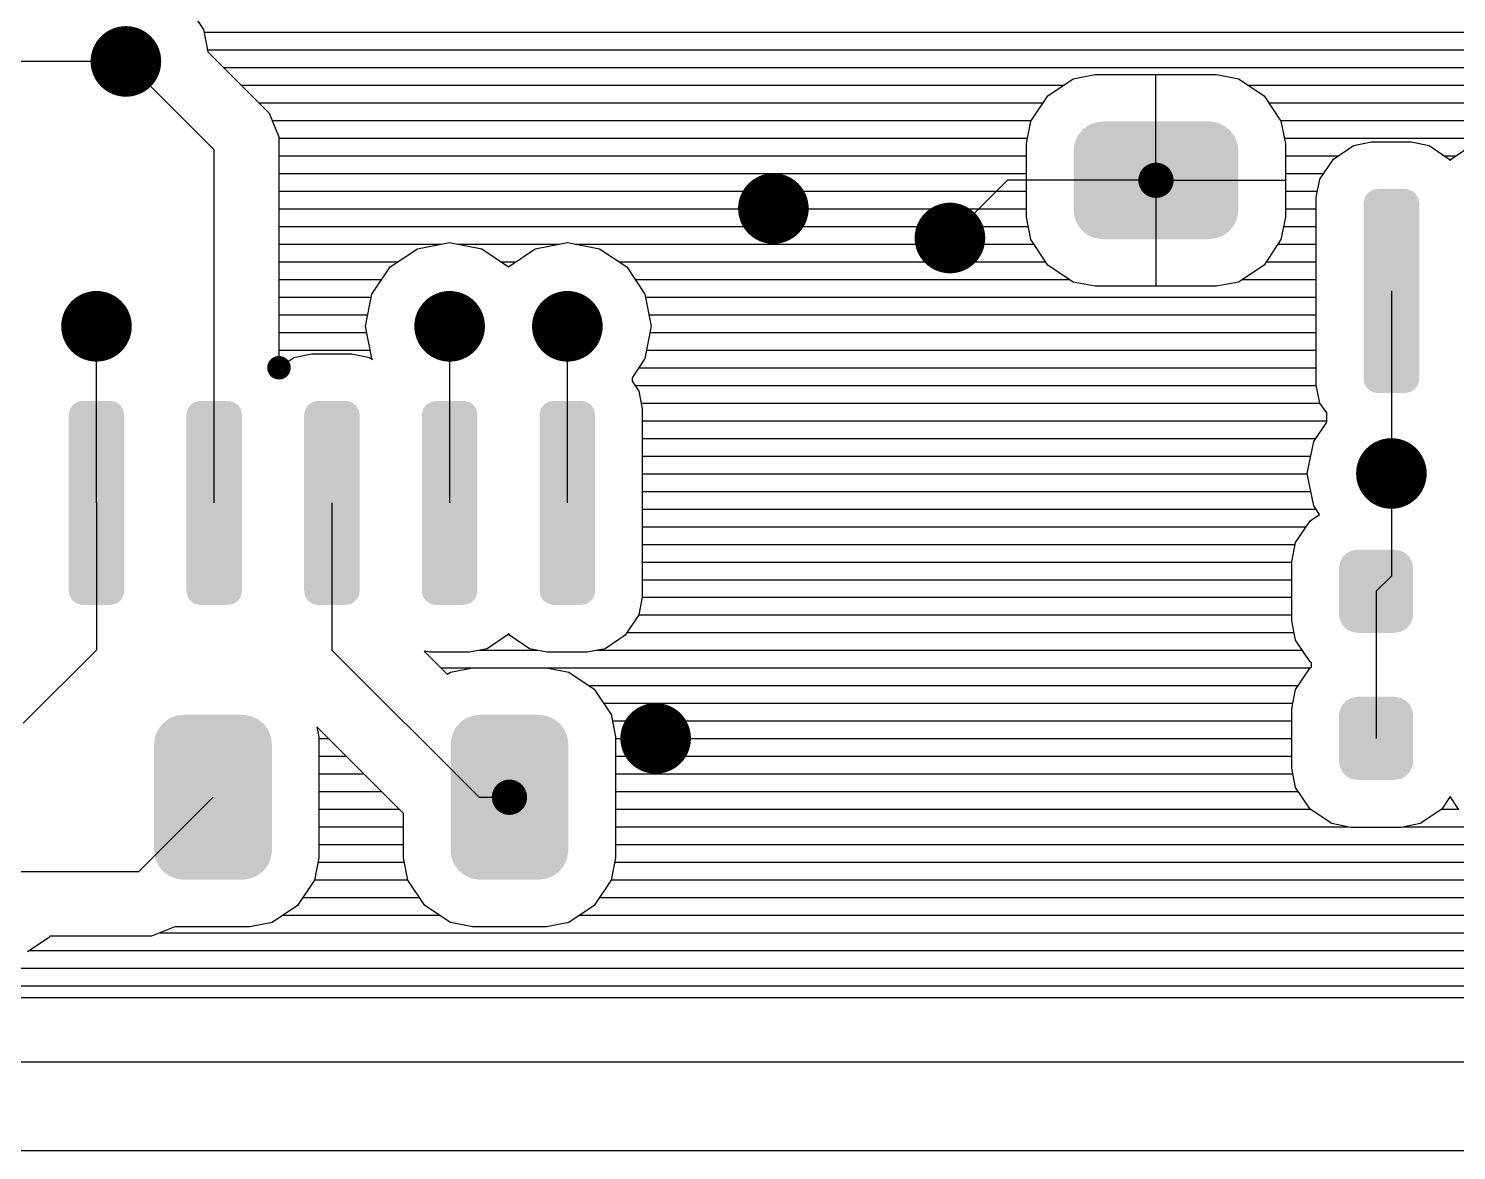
# Model space of a CAD drawing. Extents: x 295 to 953, y 10 to 290.
# Drawn here: x 733.17 to 768.6, y 78 to 105.83 of the extents above; entities that cross this region are included whole.
import ezdxf

# ---------------------------------------------------------------- set-up
doc = ezdxf.new("R2010")
doc.units = 0
doc.header["$LTSCALE"] = 5
doc.header["$MEASUREMENT"] = 0
doc.layers.get('0').update_dxf_attribs({"linetype": 'CONTINUOUS', "lineweight": 25})
doc.layers.add('DV-PEI-A6_TOP', color=5, linetype='CONTINUOUS')

msp = doc.modelspace()

# ---------------------------------------------------------------- linework, layer by layer
for points, const_width in [([(735.147, 105.019, 1), (736.023, 105.019, 1)], 0.876), ([(760.925, 102.069, 1), (761.363, 102.069, 1)], 0.438), ([(751.213, 101.368, 1), (752.089, 101.368, 1)], 0.876), ([(755.594, 100.638, 1), (756.47, 100.638, 1)], 0.876), ([(734.417, 98.447, 1), (735.293, 98.447, 1)], 0.876), ([(743.18, 98.447, 1), (744.056, 98.447, 1)], 0.876), ([(746.101, 98.447, 1), (746.977, 98.447, 1)], 0.876), ([(739.237, 97.419, 1), (739.529, 97.419, 1)], 0.292), ([(766.548, 94.796, 1), (767.424, 94.796, 1)], 0.876), ([(748.292, 88.223, 1), (749.168, 88.223, 1)], 0.876), ([(744.883, 86.763, 1), (745.321, 86.763, 1)], 0.438)]:
    msp.add_lwpolyline(points, format="xyb", close=True, dxfattribs=dict(const_width=const_width))
for points in [[(759.475, 103.438), (759.621, 103.496), (762.804, 103.438), (762.678, 103.496)], [(759.621, 103.496), (759.647, 103.506), (762.678, 103.496), (762.62, 103.506)], [(759.647, 103.506), (759.822, 103.529), (762.62, 103.506), (762.496, 103.529)], [(759.822, 103.529), (759.83, 103.53), (762.496, 103.529), (762.459, 103.53)], [(759.133, 103.019), (759.195, 103.153), (763.151, 103.019), (763.097, 103.153)], [(759.195, 103.153), (759.21, 103.186), (763.097, 103.153), (763.073, 103.186)], [(759.21, 103.186), (759.305, 103.302), (763.073, 103.186), (762.988, 103.302)], [(759.305, 103.302), (759.327, 103.329), (762.988, 103.302), (762.955, 103.329)], [(759.327, 103.329), (759.449, 103.419), (762.955, 103.329), (762.845, 103.419)], [(759.449, 103.419), (759.475, 103.438), (762.845, 103.419), (762.804, 103.438)], [(759.099, 102.799), (759.1, 102.837), (763.189, 102.799), (763.184, 102.837)], [(759.099, 101.339), (759.099, 102.799), (763.189, 101.339), (763.189, 102.799)], [(759.1, 102.837), (759.126, 102.982), (763.184, 102.837), (763.165, 102.982)], [(759.126, 102.982), (759.133, 103.019), (763.165, 102.982), (763.151, 103.019)], [(766.333, 101.663), (766.392, 101.74), (767.634, 101.663), (767.586, 101.74)], [(766.392, 101.74), (766.41, 101.763), (767.586, 101.74), (767.555, 101.763)], [(766.41, 101.763), (766.496, 101.816), (767.555, 101.763), (767.485, 101.816)], [(766.496, 101.816), (766.517, 101.83), (767.485, 101.816), (767.439, 101.83)], [(766.517, 101.83), (766.633, 101.851), (767.439, 101.83), (767.364, 101.851)], [(766.633, 101.851), (766.641, 101.853), (767.364, 101.851), (767.331, 101.853)], [(759.104, 101.301), (759.099, 101.339), (763.188, 101.301), (763.189, 101.339)], [(766.297, 101.508), (766.298, 101.541), (767.675, 101.508), (767.669, 101.541)], [(766.297, 97.138), (766.297, 101.508), (767.675, 97.138), (767.675, 101.508)], [(766.298, 101.541), (766.325, 101.632), (767.669, 101.541), (767.652, 101.632)], [(766.325, 101.632), (766.333, 101.663), (767.652, 101.632), (767.634, 101.663)], [(759.123, 101.156), (759.104, 101.301), (763.162, 101.156), (763.188, 101.301)], [(759.137, 101.119), (759.123, 101.156), (763.155, 101.119), (763.162, 101.156)], [(759.191, 100.985), (759.137, 101.119), (763.093, 100.985), (763.155, 101.119)], [(759.215, 100.952), (759.191, 100.985), (763.078, 100.952), (763.093, 100.985)], [(759.3, 100.836), (759.215, 100.952), (762.983, 100.836), (763.078, 100.952)], [(759.333, 100.809), (759.3, 100.836), (762.961, 100.809), (762.983, 100.836)], [(759.443, 100.719), (759.333, 100.809), (762.839, 100.719), (762.961, 100.809)], [(759.485, 100.7), (759.443, 100.719), (762.813, 100.7), (762.839, 100.719)], [(759.61, 100.642), (759.485, 100.7), (762.668, 100.642), (762.813, 100.7)], [(759.668, 100.632), (759.61, 100.642), (762.641, 100.632), (762.668, 100.642)], [(759.792, 100.61), (759.668, 100.632), (762.466, 100.61), (762.641, 100.632)], [(759.83, 100.609), (759.792, 100.61), (762.459, 100.609), (762.466, 100.61)], [(766.303, 97.105), (766.297, 97.138), (767.674, 97.105), (767.675, 97.138)], [(766.32, 97.014), (766.303, 97.105), (767.648, 97.014), (767.674, 97.105)], [(766.339, 96.984), (766.32, 97.014), (767.639, 96.984), (767.648, 97.014)], [(766.386, 96.907), (766.339, 96.984), (767.58, 96.907), (767.639, 96.984)], [(766.417, 96.883), (766.386, 96.907), (767.563, 96.883), (767.58, 96.907)], [(766.487, 96.83), (766.417, 96.883), (767.477, 96.83), (767.563, 96.883)], [(766.533, 96.817), (766.487, 96.83), (767.455, 96.817), (767.477, 96.83)], [(766.608, 96.795), (766.533, 96.817), (767.339, 96.795), (767.455, 96.817)], [(766.641, 96.794), (766.608, 96.795), (767.331, 96.794), (767.339, 96.795)], [(734.167, 96.283), (734.194, 96.375), (735.538, 96.283), (735.521, 96.375)], [(734.194, 96.375), (734.202, 96.405), (735.521, 96.375), (735.503, 96.405)], [(734.202, 96.405), (734.261, 96.482), (735.503, 96.405), (735.455, 96.482)], [(734.261, 96.482), (734.279, 96.506), (735.455, 96.482), (735.424, 96.506)], [(734.279, 96.506), (734.365, 96.559), (735.424, 96.506), (735.354, 96.559)], [(734.365, 96.559), (734.386, 96.572), (735.354, 96.559), (735.308, 96.572)], [(734.386, 96.572), (734.502, 96.594), (735.308, 96.572), (735.233, 96.594)], [(734.502, 96.594), (734.51, 96.595), (735.233, 96.594), (735.2, 96.595)], [(737.088, 96.283), (737.115, 96.375), (738.459, 96.283), (738.442, 96.375)], [(737.115, 96.375), (737.123, 96.405), (738.442, 96.375), (738.424, 96.405)], [(737.123, 96.405), (737.182, 96.482), (738.424, 96.405), (738.376, 96.482)], [(737.182, 96.482), (737.2, 96.506), (738.376, 96.482), (738.345, 96.506)], [(737.2, 96.506), (737.286, 96.559), (738.345, 96.506), (738.275, 96.559)], [(737.286, 96.559), (737.307, 96.572), (738.275, 96.559), (738.229, 96.572)], [(737.307, 96.572), (737.423, 96.594), (738.229, 96.572), (738.154, 96.594)], [(737.423, 96.594), (737.431, 96.595), (738.154, 96.594), (738.121, 96.595)], [(740.009, 96.283), (740.036, 96.375), (741.38, 96.283), (741.363, 96.375)], [(740.036, 96.375), (740.044, 96.405), (741.363, 96.375), (741.345, 96.405)], [(740.044, 96.405), (740.103, 96.482), (741.345, 96.405), (741.297, 96.482)], [(740.103, 96.482), (740.121, 96.506), (741.297, 96.482), (741.266, 96.506)], [(740.121, 96.506), (740.207, 96.559), (741.266, 96.506), (741.196, 96.559)], [(740.207, 96.559), (740.228, 96.572), (741.196, 96.559), (741.15, 96.572)], [(740.228, 96.572), (740.344, 96.594), (741.15, 96.572), (741.075, 96.594)], [(740.344, 96.594), (740.352, 96.595), (741.075, 96.594), (741.042, 96.595)], [(742.93, 96.283), (742.957, 96.375), (744.301, 96.283), (744.284, 96.375)], [(742.957, 96.375), (742.965, 96.405), (744.284, 96.375), (744.266, 96.405)], [(742.965, 96.405), (743.024, 96.482), (744.266, 96.405), (744.218, 96.482)], [(743.024, 96.482), (743.042, 96.506), (744.218, 96.482), (744.187, 96.506)], [(743.042, 96.506), (743.128, 96.559), (744.187, 96.506), (744.117, 96.559)], [(743.128, 96.559), (743.149, 96.572), (744.117, 96.559), (744.071, 96.572)], [(743.149, 96.572), (743.265, 96.594), (744.071, 96.572), (743.996, 96.594)], [(743.265, 96.594), (743.273, 96.595), (743.996, 96.594), (743.963, 96.595)], [(745.851, 96.283), (745.878, 96.375), (747.222, 96.283), (747.205, 96.375)], [(745.878, 96.375), (745.886, 96.405), (747.205, 96.375), (747.187, 96.405)], [(745.886, 96.405), (745.945, 96.482), (747.187, 96.405), (747.139, 96.482)], [(745.945, 96.482), (745.963, 96.506), (747.139, 96.482), (747.108, 96.506)], [(745.963, 96.506), (746.049, 96.559), (747.108, 96.506), (747.038, 96.559)], [(746.049, 96.559), (746.07, 96.572), (747.038, 96.559), (746.992, 96.572)], [(746.07, 96.572), (746.186, 96.594), (746.992, 96.572), (746.917, 96.594)], [(746.186, 96.594), (746.194, 96.595), (746.917, 96.594), (746.884, 96.595)], [(734.166, 96.25), (734.167, 96.283), (735.544, 96.25), (735.538, 96.283)], [(734.166, 91.881), (734.166, 96.25), (735.544, 91.881), (735.544, 96.25)], [(737.087, 96.25), (737.088, 96.283), (738.465, 96.25), (738.459, 96.283)], [(737.087, 91.881), (737.087, 96.25), (738.465, 91.881), (738.465, 96.25)], [(740.008, 96.25), (740.009, 96.283), (741.386, 96.25), (741.38, 96.283)], [(740.008, 91.881), (740.008, 96.25), (741.386, 91.881), (741.386, 96.25)], [(742.929, 96.25), (742.93, 96.283), (744.307, 96.25), (744.301, 96.283)], [(742.929, 91.881), (742.929, 96.25), (744.307, 91.881), (744.307, 96.25)], [(745.85, 96.25), (745.851, 96.283), (747.228, 96.25), (747.222, 96.283)], [(745.85, 91.881), (745.85, 96.25), (747.228, 91.881), (747.228, 96.25)], [(765.889, 92.824), (766.001, 92.882), (767.328, 92.824), (767.207, 92.882)], [(766.001, 92.882), (766.031, 92.887), (767.207, 92.882), (767.196, 92.887)], [(766.031, 92.887), (766.145, 92.905), (767.196, 92.887), (767.068, 92.905)], [(766.145, 92.905), (766.145, 92.909), (767.068, 92.905), (767.068, 92.909)], [(765.686, 92.45), (765.706, 92.579), (767.526, 92.45), (767.505, 92.579)], [(765.706, 92.579), (765.713, 92.594), (767.505, 92.579), (767.502, 92.594)], [(765.713, 92.594), (765.769, 92.71), (767.502, 92.594), (767.441, 92.71)], [(765.769, 92.71), (765.782, 92.723), (767.441, 92.71), (767.434, 92.723)], [(765.782, 92.723), (765.871, 92.814), (767.434, 92.723), (767.338, 92.814)], [(765.871, 92.814), (765.889, 92.824), (767.338, 92.814), (767.328, 92.824)], [(765.686, 92.447), (765.686, 92.45), (767.526, 92.447), (767.526, 92.45)], [(765.686, 91.302), (765.686, 92.447), (767.526, 91.302), (767.526, 92.447)], [(734.172, 91.848), (734.166, 91.881), (735.543, 91.848), (735.544, 91.881)], [(734.189, 91.756), (734.172, 91.848), (735.517, 91.756), (735.543, 91.848)], [(737.093, 91.848), (737.087, 91.881), (738.464, 91.848), (738.465, 91.881)], [(737.11, 91.756), (737.093, 91.848), (738.438, 91.756), (738.464, 91.848)], [(740.014, 91.848), (740.008, 91.881), (741.385, 91.848), (741.386, 91.881)], [(740.031, 91.756), (740.014, 91.848), (741.359, 91.756), (741.385, 91.848)], [(742.935, 91.848), (742.929, 91.881), (744.306, 91.848), (744.307, 91.881)], [(742.952, 91.756), (742.935, 91.848), (744.28, 91.756), (744.306, 91.848)], [(745.856, 91.848), (745.85, 91.881), (747.227, 91.848), (747.228, 91.881)], [(745.873, 91.756), (745.856, 91.848), (747.201, 91.756), (747.227, 91.848)], [(734.208, 91.726), (734.189, 91.756), (735.508, 91.726), (735.517, 91.756)], [(734.255, 91.649), (734.208, 91.726), (735.449, 91.649), (735.508, 91.726)], [(734.286, 91.625), (734.255, 91.649), (735.432, 91.625), (735.449, 91.649)], [(734.356, 91.572), (734.286, 91.625), (735.346, 91.572), (735.432, 91.625)], [(734.402, 91.559), (734.356, 91.572), (735.324, 91.559), (735.346, 91.572)], [(734.477, 91.537), (734.402, 91.559), (735.208, 91.537), (735.324, 91.559)], [(734.51, 91.536), (734.477, 91.537), (735.2, 91.536), (735.208, 91.537)], [(737.129, 91.726), (737.11, 91.756), (738.429, 91.726), (738.438, 91.756)], [(737.176, 91.649), (737.129, 91.726), (738.37, 91.649), (738.429, 91.726)], [(737.207, 91.625), (737.176, 91.649), (738.353, 91.625), (738.37, 91.649)], [(737.277, 91.572), (737.207, 91.625), (738.267, 91.572), (738.353, 91.625)], [(737.323, 91.559), (737.277, 91.572), (738.245, 91.559), (738.267, 91.572)], [(737.398, 91.537), (737.323, 91.559), (738.129, 91.537), (738.245, 91.559)], [(737.431, 91.536), (737.398, 91.537), (738.121, 91.536), (738.129, 91.537)], [(740.05, 91.726), (740.031, 91.756), (741.35, 91.726), (741.359, 91.756)], [(740.097, 91.649), (740.05, 91.726), (741.291, 91.649), (741.35, 91.726)], [(740.128, 91.625), (740.097, 91.649), (741.274, 91.625), (741.291, 91.649)], [(740.198, 91.572), (740.128, 91.625), (741.188, 91.572), (741.274, 91.625)], [(740.244, 91.559), (740.198, 91.572), (741.166, 91.559), (741.188, 91.572)], [(740.319, 91.537), (740.244, 91.559), (741.05, 91.537), (741.166, 91.559)], [(740.352, 91.536), (740.319, 91.537), (741.042, 91.536), (741.05, 91.537)], [(742.971, 91.726), (742.952, 91.756), (744.271, 91.726), (744.28, 91.756)], [(743.018, 91.649), (742.971, 91.726), (744.212, 91.649), (744.271, 91.726)], [(743.049, 91.625), (743.018, 91.649), (744.195, 91.625), (744.212, 91.649)], [(743.119, 91.572), (743.049, 91.625), (744.109, 91.572), (744.195, 91.625)], [(743.165, 91.559), (743.119, 91.572), (744.087, 91.559), (744.109, 91.572)], [(743.24, 91.537), (743.165, 91.559), (743.971, 91.537), (744.087, 91.559)], [(743.273, 91.536), (743.24, 91.537), (743.963, 91.536), (743.971, 91.537)], [(745.892, 91.726), (745.873, 91.756), (747.192, 91.726), (747.201, 91.756)], [(745.939, 91.649), (745.892, 91.726), (747.133, 91.649), (747.192, 91.726)], [(745.97, 91.625), (745.939, 91.649), (747.116, 91.625), (747.133, 91.649)], [(746.04, 91.572), (745.97, 91.625), (747.03, 91.572), (747.116, 91.625)], [(746.086, 91.559), (746.04, 91.572), (747.008, 91.559), (747.03, 91.572)], [(746.161, 91.537), (746.086, 91.559), (746.892, 91.537), (747.008, 91.559)], [(746.194, 91.536), (746.161, 91.537), (746.884, 91.536), (746.892, 91.537)], [(765.686, 91.299), (765.686, 91.302), (767.526, 91.299), (767.526, 91.302)], [(765.708, 91.171), (765.686, 91.299), (767.507, 91.171), (767.526, 91.299)], [(765.711, 91.155), (765.708, 91.171), (767.499, 91.155), (767.507, 91.171)], [(765.772, 91.04), (765.711, 91.155), (767.443, 91.04), (767.499, 91.155)], [(765.779, 91.027), (765.772, 91.04), (767.43, 91.027), (767.443, 91.04)], [(765.875, 90.935), (765.779, 91.027), (767.341, 90.935), (767.43, 91.027)], [(765.884, 90.926), (765.875, 90.935), (767.323, 90.926), (767.341, 90.935)], [(766.006, 90.868), (765.884, 90.926), (767.212, 90.868), (767.323, 90.926)], [(766.016, 90.863), (766.006, 90.868), (767.182, 90.863), (767.212, 90.868)], [(766.145, 90.845), (766.016, 90.863), (767.068, 90.845), (767.182, 90.863)], [(766.145, 90.841), (766.145, 90.845), (767.068, 90.841), (767.068, 90.845)], [(765.706, 88.927), (765.713, 88.943), (767.505, 88.927), (767.502, 88.943)], [(765.713, 88.943), (765.769, 89.059), (767.502, 88.943), (767.441, 89.059)], [(765.769, 89.059), (765.782, 89.072), (767.441, 89.059), (767.434, 89.072)], [(765.782, 89.072), (765.871, 89.163), (767.434, 89.072), (767.338, 89.163)], [(765.871, 89.163), (765.889, 89.173), (767.338, 89.163), (767.328, 89.173)], [(765.889, 89.173), (766.001, 89.23), (767.328, 89.173), (767.207, 89.23)], [(766.001, 89.23), (766.031, 89.235), (767.207, 89.23), (767.196, 89.235)], [(766.031, 89.235), (766.145, 89.254), (767.196, 89.235), (767.068, 89.254)], [(766.145, 89.254), (766.145, 89.258), (767.068, 89.254), (767.068, 89.258)], [(736.397, 88.464), (736.492, 88.58), (739.092, 88.464), (739.007, 88.58)], [(736.492, 88.58), (736.514, 88.607), (739.007, 88.58), (738.974, 88.607)], [(736.514, 88.607), (736.636, 88.697), (738.974, 88.607), (738.864, 88.697)], [(736.636, 88.697), (736.662, 88.716), (738.864, 88.697), (738.822, 88.716)], [(736.662, 88.716), (736.808, 88.774), (738.822, 88.716), (738.696, 88.774)], [(736.808, 88.774), (736.834, 88.784), (738.696, 88.774), (738.639, 88.784)], [(736.834, 88.784), (737.009, 88.807), (738.639, 88.784), (738.515, 88.807)], [(737.009, 88.807), (737.017, 88.808), (738.515, 88.807), (738.477, 88.808)], [(743.752, 88.464), (743.847, 88.58), (746.447, 88.464), (746.362, 88.58)], [(743.847, 88.58), (743.869, 88.607), (746.362, 88.58), (746.329, 88.607)], [(743.869, 88.607), (743.991, 88.697), (746.329, 88.607), (746.219, 88.697)], [(743.991, 88.697), (744.018, 88.716), (746.219, 88.697), (746.177, 88.716)], [(744.018, 88.716), (744.163, 88.774), (746.177, 88.716), (746.051, 88.774)], [(744.163, 88.774), (744.189, 88.784), (746.051, 88.774), (745.994, 88.784)], [(744.189, 88.784), (744.364, 88.807), (745.994, 88.784), (745.87, 88.807)], [(744.364, 88.807), (744.372, 88.808), (745.87, 88.807), (745.832, 88.808)], [(765.686, 88.799), (765.706, 88.927), (767.526, 88.799), (767.505, 88.927)], [(765.686, 88.796), (765.686, 88.799), (767.526, 88.796), (767.526, 88.799)], [(765.686, 87.651), (765.686, 88.796), (767.526, 87.651), (767.526, 88.796)], [(736.287, 88.115), (736.313, 88.26), (739.203, 88.115), (739.184, 88.26)], [(736.313, 88.26), (736.32, 88.297), (739.184, 88.26), (739.17, 88.297)], [(736.32, 88.297), (736.382, 88.432), (739.17, 88.297), (739.116, 88.432)], [(736.382, 88.432), (736.397, 88.464), (739.116, 88.432), (739.092, 88.464)], [(743.642, 88.115), (743.669, 88.26), (746.558, 88.115), (746.539, 88.26)], [(743.669, 88.26), (743.675, 88.297), (746.539, 88.26), (746.525, 88.297)], [(743.675, 88.297), (743.737, 88.432), (746.525, 88.297), (746.471, 88.432)], [(743.737, 88.432), (743.752, 88.464), (746.471, 88.432), (746.447, 88.464)], [(736.286, 88.077), (736.287, 88.115), (739.207, 88.077), (739.203, 88.115)], [(736.286, 85.449), (736.286, 88.077), (739.207, 85.449), (739.207, 88.077)], [(743.641, 88.077), (743.642, 88.115), (746.562, 88.077), (746.558, 88.115)], [(743.641, 85.449), (743.641, 88.077), (746.562, 85.449), (746.562, 88.077)], [(765.686, 87.648), (765.686, 87.651), (767.526, 87.648), (767.526, 87.651)], [(765.708, 87.52), (765.686, 87.648), (767.507, 87.52), (767.526, 87.648)], [(765.711, 87.504), (765.708, 87.52), (767.499, 87.504), (767.507, 87.52)], [(765.772, 87.388), (765.711, 87.504), (767.443, 87.388), (767.499, 87.504)], [(765.779, 87.375), (765.772, 87.388), (767.43, 87.375), (767.443, 87.388)], [(765.875, 87.284), (765.779, 87.375), (767.341, 87.284), (767.43, 87.375)], [(765.884, 87.274), (765.875, 87.284), (767.323, 87.274), (767.341, 87.284)], [(766.006, 87.217), (765.884, 87.274), (767.212, 87.217), (767.323, 87.274)], [(766.016, 87.212), (766.006, 87.217), (767.182, 87.212), (767.212, 87.217)], [(766.145, 87.193), (766.016, 87.212), (767.068, 87.193), (767.182, 87.212)], [(766.145, 87.189), (766.145, 87.193), (767.068, 87.189), (767.068, 87.193)], [(736.291, 85.411), (736.286, 85.449), (739.206, 85.411), (739.207, 85.449)], [(736.31, 85.266), (736.291, 85.411), (739.18, 85.266), (739.206, 85.411)], [(743.646, 85.411), (743.641, 85.449), (746.561, 85.411), (746.562, 85.449)], [(743.665, 85.266), (743.646, 85.411), (746.535, 85.266), (746.561, 85.411)], [(736.324, 85.229), (736.31, 85.266), (739.174, 85.229), (739.18, 85.266)], [(736.378, 85.094), (736.324, 85.229), (739.112, 85.094), (739.174, 85.229)], [(736.402, 85.062), (736.378, 85.094), (739.097, 85.062), (739.112, 85.094)], [(736.487, 84.946), (736.402, 85.062), (739.002, 84.946), (739.097, 85.062)], [(743.679, 85.229), (743.665, 85.266), (746.529, 85.229), (746.535, 85.266)], [(743.733, 85.094), (743.679, 85.229), (746.467, 85.094), (746.529, 85.229)], [(743.757, 85.062), (743.733, 85.094), (746.452, 85.062), (746.467, 85.094)], [(743.842, 84.946), (743.757, 85.062), (746.357, 84.946), (746.452, 85.062)], [(736.52, 84.919), (736.487, 84.946), (738.98, 84.919), (739.002, 84.946)], [(736.63, 84.829), (736.52, 84.919), (738.857, 84.829), (738.98, 84.919)], [(736.672, 84.81), (736.63, 84.829), (738.831, 84.81), (738.857, 84.829)], [(736.797, 84.752), (736.672, 84.81), (738.686, 84.752), (738.831, 84.81)], [(736.855, 84.742), (736.797, 84.752), (738.66, 84.742), (738.686, 84.752)], [(736.979, 84.719), (736.855, 84.742), (738.485, 84.719), (738.66, 84.742)], [(737.017, 84.718), (736.979, 84.719), (738.477, 84.718), (738.485, 84.719)], [(743.875, 84.919), (743.842, 84.946), (746.335, 84.919), (746.357, 84.946)], [(743.985, 84.829), (743.875, 84.919), (746.213, 84.829), (746.335, 84.919)], [(744.027, 84.81), (743.985, 84.829), (746.186, 84.81), (746.213, 84.829)], [(744.152, 84.752), (744.027, 84.81), (746.041, 84.752), (746.186, 84.81)], [(744.21, 84.742), (744.152, 84.752), (746.015, 84.742), (746.041, 84.752)], [(744.334, 84.719), (744.21, 84.742), (745.84, 84.719), (746.015, 84.742)], [(744.372, 84.718), (744.334, 84.719), (745.832, 84.718), (745.84, 84.719)]]:
    msp.add_solid(points)
at = {"layer": 'DV-PEI-A6_TOP', "color": 7}
for p, q in [((737.057, 106.491), (737.507, 105.814)), ((737.507, 105.814), (737.618, 105.253)), ((737.519, 105.744), (777.928, 105.744)), ((737.607, 105.306), (777.928, 105.306)), ((737.618, 105.253), (738.682, 104.19)), ((735.585, 105.019), (732.664, 105.019)), ((737.776, 102.828), (735.585, 105.019)), ((737.998, 104.867), (777.928, 104.867)), ((758.457, 104.166), (759.088, 104.587)), ((759.088, 104.587), (759.637, 104.698)), ((759.637, 104.698), (762.645, 104.698)), ((761.144, 102.507), (761.144, 104.698)), ((762.645, 104.698), (763.195, 104.587)), ((763.195, 104.587), (763.826, 104.166)), ((738.436, 104.429), (758.854, 104.429)), ((738.682, 104.19), (739.137, 103.734)), ((758.036, 103.535), (758.457, 104.166)), ((763.428, 104.429), (777.928, 104.429)), ((763.826, 104.166), (764.246, 103.535)), ((738.874, 103.991), (758.346, 103.991)), ((763.937, 103.991), (777.951, 103.991)), ((739.137, 103.734), (739.383, 103.144)), ((739.207, 103.553), (758.048, 103.553)), ((757.931, 102.986), (758.036, 103.535)), ((764.234, 103.553), (778.039, 103.553)), ((764.246, 103.535), (764.357, 102.986)), ((739.383, 103.144), (739.383, 97.419)), ((739.383, 103.115), (757.954, 103.115)), ((764.328, 103.115), (778.296, 103.115)), ((737.776, 94.065), (737.776, 102.828)), ((757.931, 101.152), (757.931, 102.986)), ((764.357, 102.986), (764.357, 101.152)), ((765.549, 102.595), (766.045, 102.934)), ((766.045, 102.934), (766.489, 103.021)), ((766.489, 103.021), (767.477, 103.021)), ((767.477, 103.021), (767.921, 102.934)), ((767.921, 102.934), (768.417, 102.595)), ((768.47, 102.595), (768.966, 102.934)), ((739.383, 102.677), (757.931, 102.677)), ((764.357, 102.677), (765.672, 102.677)), ((765.21, 102.098), (765.549, 102.595)), ((768.295, 102.677), (768.593, 102.677)), ((768.417, 102.595), (768.447, 102.56)), ((768.447, 102.56), (768.47, 102.595)), ((739.383, 102.238), (757.931, 102.238)), ((757.464, 102.069), (756.032, 100.638)), ((761.144, 102.069), (757.464, 102.069)), ((760.706, 102.069), (757.931, 102.069)), ((761.582, 102.069), (764.357, 102.069)), ((764.357, 102.238), (765.309, 102.238)), ((765.122, 101.654), (765.21, 102.098)), ((739.383, 101.8), (757.931, 101.8)), ((764.357, 101.8), (765.152, 101.8)), ((739.383, 101.362), (757.931, 101.362)), ((761.144, 101.631), (761.144, 99.44)), ((764.357, 101.362), (765.122, 101.362)), ((765.122, 96.986), (765.122, 101.654)), ((758.036, 100.597), (757.931, 101.152)), ((764.357, 101.152), (764.246, 100.597)), ((739.383, 100.924), (757.972, 100.924)), ((764.31, 100.924), (765.122, 100.924)), ((739.383, 100.486), (743.414, 100.486)), ((742.14, 99.919), (742.818, 100.369)), ((742.818, 100.369), (743.618, 100.527)), ((743.618, 100.527), (744.413, 100.369)), ((743.817, 100.486), (746.335, 100.486)), ((744.413, 100.369), (745.079, 99.925)), ((745.079, 99.925), (745.739, 100.369)), ((745.739, 100.369), (746.539, 100.527)), ((746.539, 100.527), (747.334, 100.369)), ((746.738, 100.486), (758.112, 100.486)), ((747.334, 100.369), (748.011, 99.919)), ((758.457, 99.966), (758.036, 100.597)), ((764.246, 100.597), (763.826, 99.966)), ((764.17, 100.486), (765.122, 100.486)), ((739.383, 100.048), (742.339, 100.048)), ((741.69, 99.242), (742.14, 99.919)), ((744.892, 100.048), (745.26, 100.048)), ((747.813, 100.048), (758.404, 100.048)), ((748.011, 99.919), (748.461, 99.242)), ((759.088, 99.545), (758.457, 99.966)), ((763.826, 99.966), (763.195, 99.545)), ((763.878, 100.048), (765.122, 100.048)), ((739.383, 99.61), (741.936, 99.61)), ((748.216, 99.61), (758.988, 99.61)), ((763.294, 99.61), (765.122, 99.61)), ((741.532, 98.447), (741.69, 99.242)), ((748.461, 99.242), (748.619, 98.447)), ((759.637, 99.44), (759.088, 99.545)), ((762.645, 99.44), (759.637, 99.44)), ((763.195, 99.545), (762.645, 99.44)), ((766.986, 99.323), (766.986, 94.796)), ((739.383, 99.171), (741.679, 99.171)), ((748.473, 99.171), (765.122, 99.171)), ((739.383, 98.733), (741.591, 98.733)), ((748.56, 98.733), (765.122, 98.733)), ((734.855, 94.065), (734.855, 98.447)), ((739.383, 98.295), (741.562, 98.295)), ((741.69, 97.647), (741.532, 98.447)), ((743.618, 98.447), (743.618, 94.065)), ((746.539, 94.065), (746.539, 98.447)), ((748.619, 98.447), (748.461, 97.647)), ((748.59, 98.295), (765.122, 98.295)), ((739.383, 97.857), (741.649, 97.857)), ((748.502, 97.857), (765.122, 97.857)), ((739.383, 97.419), (739.756, 97.676)), ((739.756, 97.676), (740.2, 97.763)), ((740.2, 97.763), (741.188, 97.763)), ((741.188, 97.763), (741.632, 97.676)), ((741.632, 97.676), (741.702, 97.623)), ((741.702, 97.623), (741.69, 97.647)), ((748.461, 97.647), (748.146, 97.168)), ((748.146, 97.168), (748.146, 97.086)), ((748.146, 97.086), (748.309, 96.84)), ((748.315, 97.419), (765.122, 97.419)), ((748.21, 96.981), (765.122, 96.981)), ((748.309, 96.84), (748.397, 96.396)), ((765.21, 96.543), (765.122, 96.986)), ((748.368, 96.543), (765.21, 96.543)), ((748.397, 96.396), (748.397, 91.729)), ((765.38, 96.297), (765.21, 96.543)), ((748.397, 96.104), (765.38, 96.104)), ((765.058, 95.59), (765.38, 96.069)), ((765.38, 96.069), (765.38, 96.297)), ((748.397, 95.666), (765.111, 95.666)), ((764.9, 94.796), (765.058, 95.59)), ((748.397, 95.228), (764.988, 95.228)), ((748.397, 94.79), (764.9, 94.79)), ((765.058, 93.995), (764.9, 94.796)), ((766.986, 94.796), (766.986, 92.249)), ((748.397, 94.352), (764.988, 94.352)), ((734.855, 94.065), (734.855, 90.414)), ((740.697, 94.065), (740.697, 90.414)), ((748.397, 93.914), (765.111, 93.914)), ((765.204, 93.779), (765.058, 93.995)), ((764.608, 93.084), (764.971, 93.622)), ((764.971, 93.622), (765.204, 93.779)), ((748.397, 93.475), (764.877, 93.475)), ((748.397, 93.037), (764.603, 93.037)), ((764.515, 92.605), (764.608, 93.084)), ((748.397, 92.599), (764.515, 92.599)), ((764.515, 91.139), (764.515, 92.605)), ((748.397, 92.161), (764.515, 92.161)), ((766.986, 92.249), (766.606, 91.875)), ((766.606, 91.875), (766.606, 88.223)), ((748.397, 91.729), (748.309, 91.285)), ((748.397, 91.723), (764.515, 91.723)), ((748.309, 91.285), (747.97, 90.788)), ((748.309, 91.285), (764.515, 91.285)), ((764.608, 90.66), (764.515, 91.139)), ((745.049, 90.788), (744.553, 90.449)), ((745.079, 90.823), (745.049, 90.788)), ((745.102, 90.788), (745.079, 90.823)), ((745.598, 90.449), (745.102, 90.788)), ((747.97, 90.788), (747.474, 90.449)), ((748.017, 90.847), (764.573, 90.847)), ((734.855, 90.414), (733.038, 88.597)), ((740.697, 90.414), (744.348, 86.763)), ((743.121, 90.362), (742.987, 90.391)), ((742.987, 90.391), (743.56, 89.818)), ((744.109, 90.362), (743.121, 90.362)), ((744.553, 90.449), (744.109, 90.362)), ((744.348, 90.408), (745.803, 90.408)), ((746.042, 90.362), (745.598, 90.449)), ((747.03, 90.362), (746.042, 90.362)), ((747.474, 90.449), (747.03, 90.362)), ((747.269, 90.408), (764.778, 90.408)), ((764.971, 90.122), (764.608, 90.66)), ((765, 90.105), (764.971, 90.122)), ((765, 89.988), (765, 90.105)), ((743.402, 89.97), (744.185, 89.97)), ((743.56, 89.818), (743.636, 89.865)), ((743.636, 89.865), (744.185, 89.976)), ((744.185, 89.976), (746.019, 89.976)), ((746.019, 89.976), (746.574, 89.865)), ((746.019, 89.97), (764.976, 89.97)), ((746.574, 89.865), (747.205, 89.444)), ((764.608, 89.433), (764.971, 89.97)), ((764.971, 89.97), (765, 89.988)), ((747.065, 89.532), (764.678, 89.532)), ((747.205, 89.444), (747.626, 88.814)), ((764.515, 88.954), (764.608, 89.433)), ((747.433, 89.094), (764.544, 89.094)), ((764.515, 87.487), (764.515, 88.954)), ((747.626, 88.814), (747.731, 88.264)), ((747.655, 88.656), (764.515, 88.656)), ((742.473, 86.36), (740.323, 88.51)), ((740.323, 88.51), (740.376, 88.264)), ((740.376, 88.264), (740.376, 85.256)), ((747.731, 88.264), (747.731, 85.256)), ((740.376, 88.218), (740.615, 88.218)), ((747.731, 88.218), (764.515, 88.218)), ((740.376, 87.78), (741.053, 87.78)), ((747.731, 87.78), (764.515, 87.78)), ((740.376, 87.341), (741.492, 87.341)), ((747.731, 87.341), (764.544, 87.341)), ((764.608, 87.008), (764.515, 87.487)), ((740.376, 86.903), (741.93, 86.903)), ((747.731, 86.903), (764.678, 86.903)), ((764.971, 86.471), (764.608, 87.008)), ((735.907, 84.923), (737.747, 86.763)), ((740.376, 86.465), (742.368, 86.465)), ((744.348, 86.763), (745.102, 86.763)), ((747.731, 86.465), (764.976, 86.465)), ((765.508, 86.115), (764.971, 86.471)), ((768.236, 86.471), (767.699, 86.115)), ((768.23, 86.465), (768.657, 86.465)), ((768.447, 86.781), (768.236, 86.471)), ((768.651, 86.471), (768.447, 86.781)), ((742.473, 85.256), (742.473, 86.36)), ((765.981, 86.015), (765.508, 86.115)), ((767.699, 86.115), (767.226, 86.015)), ((740.376, 86.027), (742.473, 86.027)), ((747.731, 86.027), (765.917, 86.027)), ((767.226, 86.015), (765.981, 86.015)), ((767.29, 86.027), (769.597, 86.027)), ((740.376, 85.589), (742.473, 85.589)), ((747.731, 85.589), (788.204, 85.589)), ((740.376, 85.256), (740.265, 84.707)), ((740.352, 85.151), (742.496, 85.151)), ((742.584, 84.707), (742.473, 85.256)), ((747.731, 85.256), (747.626, 84.707)), ((747.713, 85.151), (788.321, 85.151)), ((731.934, 84.923), (735.907, 84.923)), ((740.265, 84.707), (739.844, 84.076)), ((740.265, 84.712), (742.584, 84.712)), ((743.005, 84.076), (742.584, 84.707)), ((747.626, 84.707), (747.205, 84.076)), ((747.626, 84.712), (788.619, 84.712)), ((739.844, 84.076), (739.213, 83.655)), ((739.978, 84.274), (742.87, 84.274)), ((743.636, 83.655), (743.005, 84.076)), ((747.205, 84.076), (746.574, 83.655)), ((747.339, 84.274), (789.121, 84.274)), ((739.213, 83.655), (738.664, 83.55)), ((739.488, 83.836), (743.361, 83.836)), ((744.185, 83.55), (743.636, 83.655)), ((746.574, 83.655), (746.019, 83.55)), ((746.849, 83.836), (790.938, 83.836)), ((733.681, 83.287), (733.143, 82.925)), ((733.698, 83.316), (733.681, 83.287)), ((736.222, 83.316), (733.698, 83.316)), ((736.8, 83.55), (736.222, 83.316)), ((736.432, 83.398), (790.985, 83.398)), ((736.83, 83.55), (736.8, 83.55)), ((738.664, 83.55), (736.83, 83.55)), ((746.019, 83.55), (744.185, 83.55)), ((733.196, 82.96), (791.166, 82.96)), ((727.786, 82.522), (791.587, 82.522)), ((727.377, 82.084), (789.513, 82.084)), ((726.939, 81.797), (789.075, 81.797)), ((790.354, 80.191), (534.767, 80.191)), ((515.377, 78), (858.075, 78))]:
    msp.add_line(p, q, dxfattribs=at)

doc.saveas('drawing.dxf')
